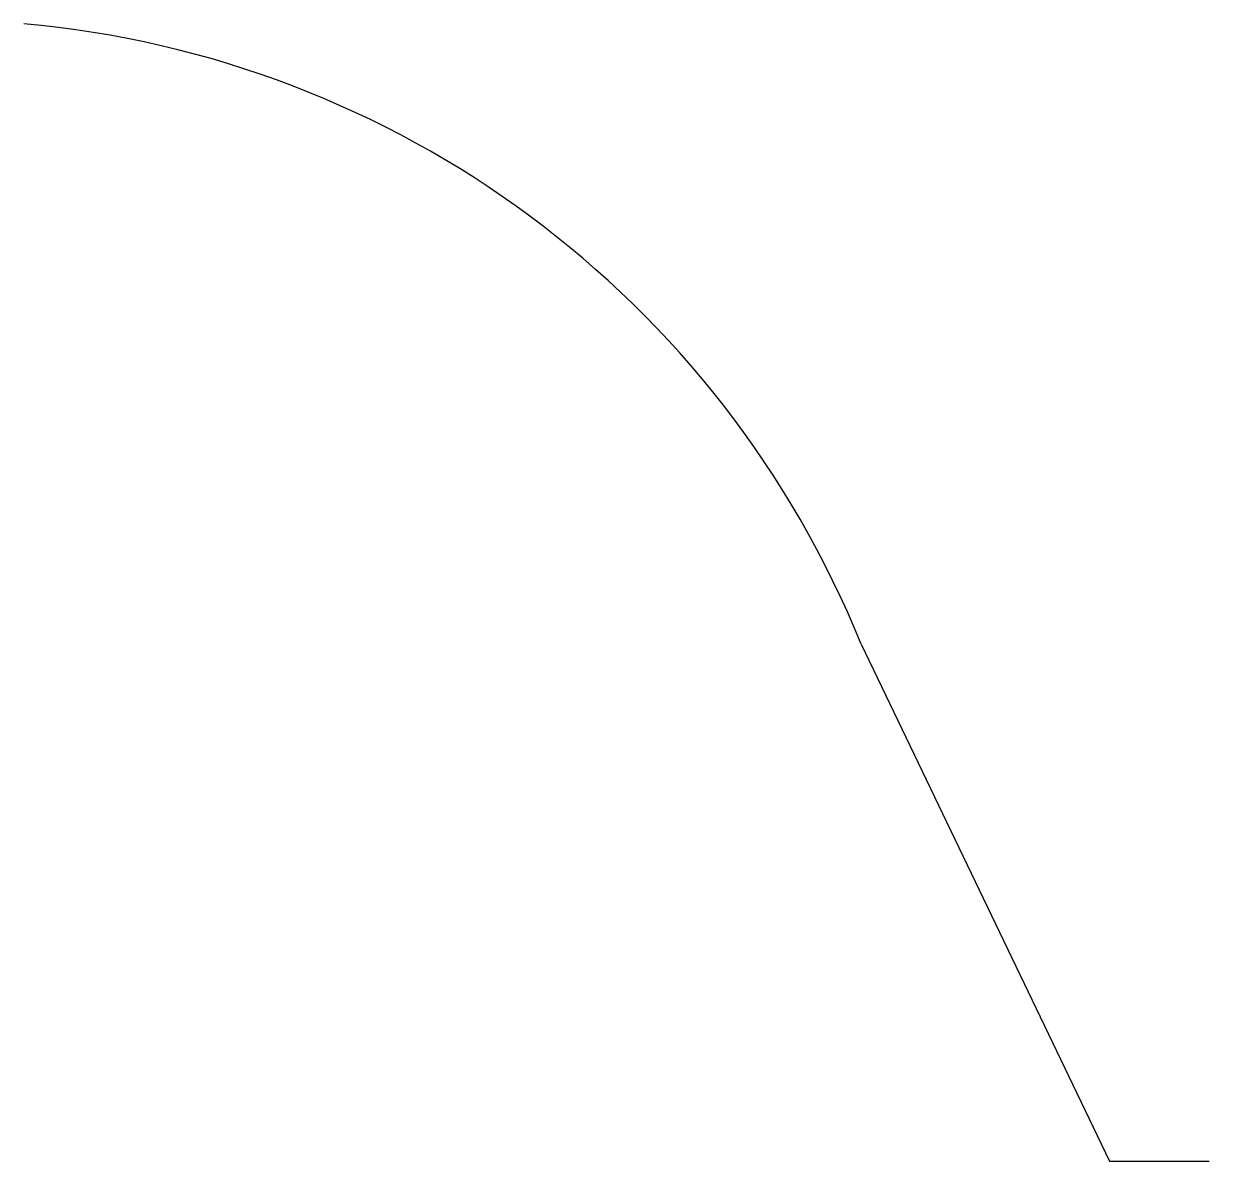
# Model space of a CAD drawing. Header units: millimetres. Extents: x 0 to 23.7, y -22.8 to 0.
import ezdxf

# ---------------------------------------------------------------- set-up
doc = ezdxf.new("R2010")
doc.units = ezdxf.units.MM
doc.header["$MEASUREMENT"] = 0
doc.layers.get('0').update_dxf_attribs({"lineweight": 25, "true_color": 0xffffff})

msp = doc.modelspace()

# ---------------------------------------------------------------- linework, layer by layer
for p, q in [((16.767, -12.426), (21.741, -22.78)), ((21.741, -22.78), (23.741, -22.78))]:
    msp.add_line(p, q)
msp.add_arc((-1.775, -19.921), 20, 22.0077, 84.9073)

doc.saveas('drawing.dxf')
